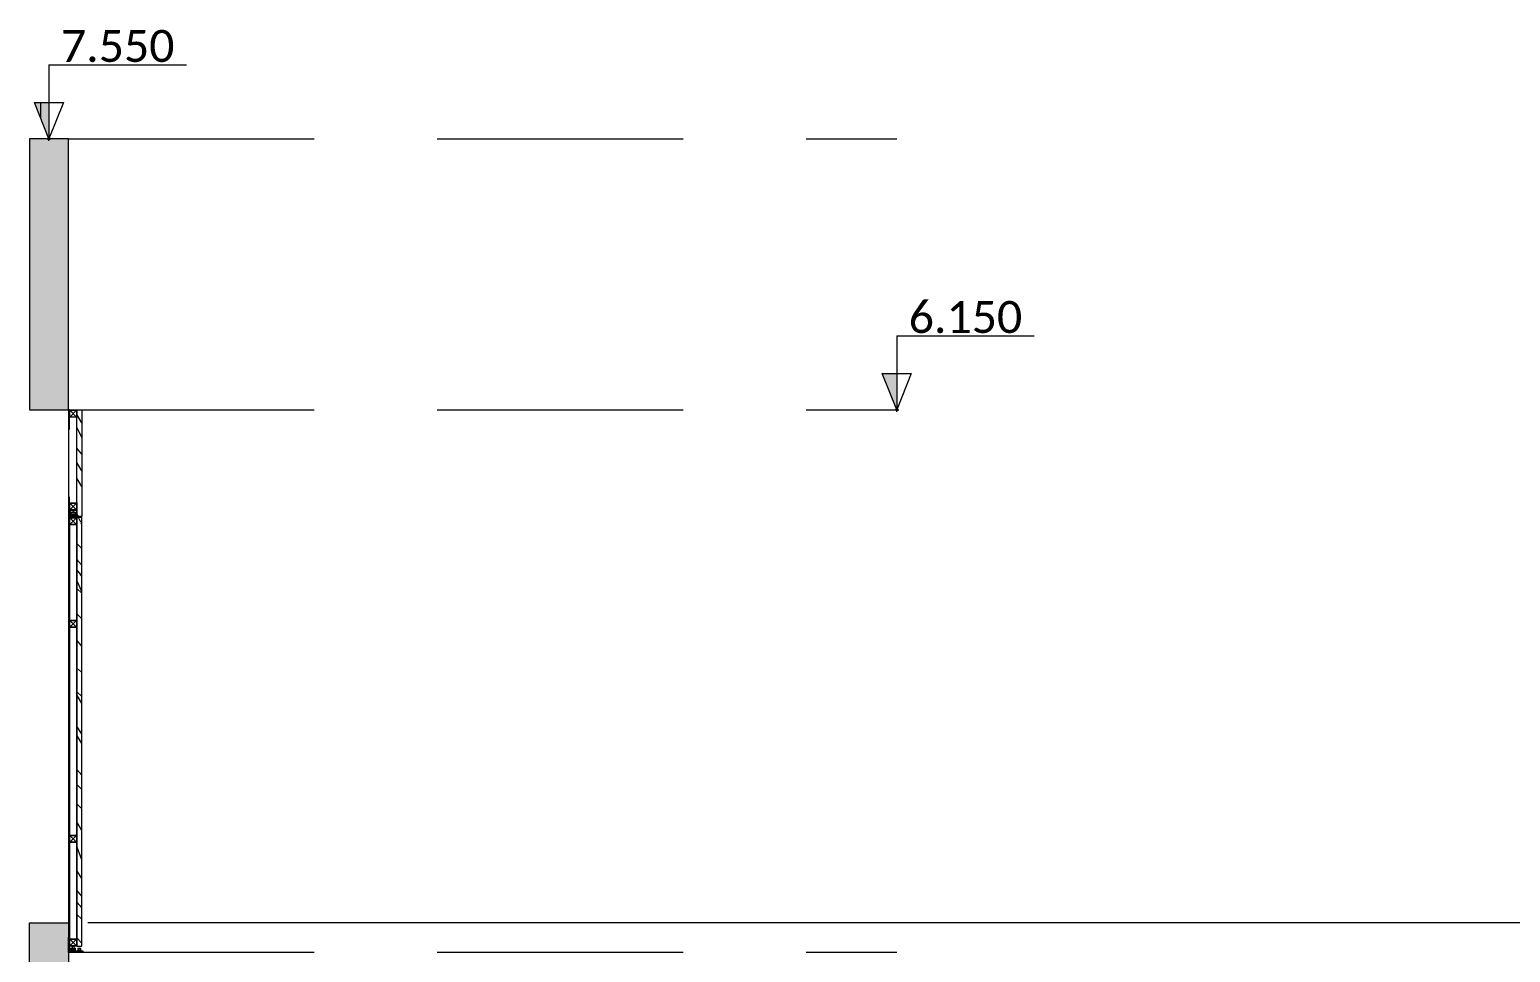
# Model space of a CAD drawing. Header units: metres. Extents: x -197 to 1099, y -24 to 14.
# Drawn here: x -163.12 to -155.47, y 3.35 to 8.11 of the extents above; entities that cross this region are included whole.
import ezdxf
from ezdxf.enums import TextEntityAlignment as Align

# ---------------------------------------------------------------- set-up
doc = ezdxf.new("R2010")
doc.units = ezdxf.units.M
doc.header["$LTSCALE"] = 0.001
doc.header["$PDMODE"] = 34
doc.header["$PDSIZE"] = 0.01
doc.linetypes.add('HIDDENX2', pattern=[19.05, 12.7, -6.35])
doc.layers.get('0').update_dxf_attribs({"lineweight": 13, "true_color": 0x000000})
for name, color, linetype, lineweight, true_color in [('Jach-Anotaciones-CalidaddeLínea  0.13', 7, 'Continuous', 13, 0x000000), ('Jach-Anotaciones-CalidaddeLínea 0.05', 7, 'Continuous', 5, 0x000000), ('Jach-Anotaciones-CalidaddeLínea 0.09', 7, 'Continuous', 9, 0x000000), ('Jach-Anotaciones-Hatch-Lum100%', 7, 'Continuous', 13, 0x000000), ('Jach-Anotaciones-Hatch-Lum30%', 7, 'Continuous', 13, 0xb3b3b3), ('Jach-Anotaciones-Hatch-Lum50%', 9, 'Continuous', 13, 0x808080), ('Jach-Anotaciones-LineasDetalle0.09mm', 7, 'Continuous', 15, 0x000000), ('JACH-Anotaciones-Textos-Lum75% @ 0.075', 7, 'Continuous', 13, 0x404040), ('JACH-Arq-Lineas-Proyeccion Niveles cortes', 9, 'HIDDENX2', 13, 0x808080)]:
    doc.layers.add(name, color=color, linetype=linetype, lineweight=lineweight, true_color=true_color)
doc.styles.add('02a-Calibri-JACH(1.8mm)', font='calibri.ttf', dxfattribs={"height": 2.2})
pattern_1 = [(0, (169.421, 45.032), (0, 6.985), [5.08, -1.905]), (90, (169.421, 45.032), (-6.985, 4e-16), [5.08, -1.905])]
pattern_2 = [(0, (-117.5066, -3.5), (0, 6.985), [5.08, -1.905]), (90, (-117.5066, -3.5), (-6.985, 4e-16), [5.08, -1.905])]

# ---------------------------------------------------------------- blocks, each defined once
blk = doc.blocks.new('*U585')
at = {"lineweight": 0, "ltscale": 100}
h = blk.add_hatch(dxfattribs=at)
h.set_pattern_fill('ANGLE', color=256)
h.set_pattern_definition(pattern_1)
h.paths.add_polyline_path([(0, 2.5), (0, 0), (1, 2.5)])
h = blk.add_hatch(color=256, dxfattribs=at)
h.dxf.hatch_style = 1
h.paths.add_polyline_path([(0, 2.5), (0, 0), (1, 2.5)])
for points in [[(0, 5.1), (-9.47, 5.1)], [(0, 5.1), (0, 1.25)]]:
    blk.add_lwpolyline(points, dxfattribs=at)
for points in [[(0, 0), (1, 2.5), (-1, 2.5)], [(0, 2.5), (0, 0), (1, 2.5)]]:
    blk.add_lwpolyline(points, close=True, dxfattribs=at)
blk.add_point((0, 0), dxfattribs=at)
at = {"lineweight": 0, "ltscale": 100, "style": '02a-Calibri-JACH(1.8mm)'}
blk.add_attdef('ALT', text='', height=2.2, dxfattribs=at).set_placement((-4.73, 6.4), align=Align.MIDDLE_CENTER)
blk = doc.blocks.new('*U586')
at = {"lineweight": 0, "ltscale": 100}
h = blk.add_hatch(dxfattribs=at)
h.set_pattern_fill('ANGLE', color=256)
h.set_pattern_definition(pattern_1)
h.paths.add_polyline_path([(0, 2.5), (0, 0), (1, 2.5)])
h = blk.add_hatch(color=256, dxfattribs=at)
h.dxf.hatch_style = 1
h.paths.add_polyline_path([(0, 2.5), (0, 0), (1, 2.5)])
for points in [[(0, 5.1), (-9.47, 5.1)], [(0, 5.1), (0, 1.25)]]:
    blk.add_lwpolyline(points, dxfattribs=at)
for points in [[(0, 0), (1, 2.5), (-1, 2.5)], [(0, 2.5), (0, 0), (1, 2.5)]]:
    blk.add_lwpolyline(points, close=True, dxfattribs=at)
blk.add_point((0, 0), dxfattribs=at)
at = {"lineweight": 0, "ltscale": 100, "style": '02a-Calibri-JACH(1.8mm)'}
blk.add_attdef('ALT', text='', height=2.2, dxfattribs=at).set_placement((-4.73, 6.4), align=Align.MIDDLE_CENTER)
blk = doc.blocks.new('A$C18821975')
at = {"layer": 'Jach-Anotaciones-Hatch-Lum30%', "ltscale": 100}
h = blk.add_hatch(dxfattribs=at)
h.set_pattern_fill('ANGLE', color=256)
h.set_pattern_definition(pattern_2)
h.paths.add_polyline_path([(-0.2425, 2.6135), (-0.2075, 2.6135), (-0.2075, 2.6485), (-0.2425, 2.6485)], flags=16)
h.paths.add_polyline_path([(-0.244, 2.612), (-0.206, 2.612), (-0.206, 2.65), (-0.244, 2.65)])
h = blk.add_hatch(color=256, dxfattribs=at)
h.dxf.hatch_style = 1
h.paths.add_polyline_path([(-0.244, 2.612), (-0.206, 2.612), (-0.206, 2.65), (-0.244, 2.65)])
h.paths.add_polyline_path([(-0.2425, 2.6135), (-0.2075, 2.6135), (-0.2075, 2.6485), (-0.2425, 2.6485)], flags=16)
h = blk.add_hatch(dxfattribs=at)
h.set_pattern_fill('ANGLE', color=256)
h.set_pattern_definition(pattern_2)
h.paths.add_polyline_path([(-0.2425, 2.1335), (-0.2075, 2.1335), (-0.2075, 2.1685), (-0.2425, 2.1685)], flags=16)
h.paths.add_polyline_path([(-0.244, 2.132), (-0.206, 2.132), (-0.206, 2.17), (-0.244, 2.17)])
h = blk.add_hatch(color=256, dxfattribs=at)
h.dxf.hatch_style = 1
h.paths.add_polyline_path([(-0.2425, 2.1335), (-0.2075, 2.1335), (-0.2075, 2.1685), (-0.2425, 2.1685)], flags=16)
h.paths.add_polyline_path([(-0.244, 2.132), (-0.206, 2.132), (-0.206, 2.17), (-0.244, 2.17)])
h = blk.add_hatch(dxfattribs=at)
h.set_pattern_fill('ANGLE', color=256)
h.set_pattern_definition(pattern_2)
h.paths.add_polyline_path([(-0.235, 2.1009), (-0.2431, 2.1009), (-0.2431, 2.1311), (-0.2069, 2.1311), (-0.2069, 2.1009), (-0.215, 2.1009), (-0.215, 2.1068), (-0.216, 2.1068), (-0.216, 2.1), (-0.206, 2.1), (-0.206, 2.132), (-0.244, 2.132), (-0.244, 2.1), (-0.234, 2.1), (-0.234, 2.1068), (-0.235, 2.1068)])
h = blk.add_hatch(color=256, dxfattribs=at)
h.dxf.hatch_style = 1
h.paths.add_polyline_path([(-0.235, 2.1009), (-0.2431, 2.1009), (-0.2431, 2.1311), (-0.2069, 2.1311), (-0.2069, 2.1009), (-0.215, 2.1009), (-0.215, 2.1068), (-0.216, 2.1068), (-0.216, 2.1), (-0.206, 2.1), (-0.206, 2.132), (-0.244, 2.132), (-0.244, 2.1), (-0.234, 2.1), (-0.234, 2.1068), (-0.235, 2.1068)])
h = blk.add_hatch(dxfattribs=at)
h.set_pattern_fill('ANGLE', color=256)
h.set_pattern_definition(pattern_2)
h.paths.add_polyline_path([(-0.2425, 2.0585), (-0.2075, 2.0585), (-0.2075, 2.0935), (-0.2425, 2.0935)], flags=16)
h.paths.add_polyline_path([(-0.244, 2.057), (-0.206, 2.057), (-0.206, 2.095), (-0.244, 2.095)])
h = blk.add_hatch(color=256, dxfattribs=at)
h.dxf.hatch_style = 1
h.paths.add_polyline_path([(-0.2425, 2.0585), (-0.2075, 2.0585), (-0.2075, 2.0935), (-0.2425, 2.0935)], flags=16)
h.paths.add_polyline_path([(-0.244, 2.057), (-0.206, 2.057), (-0.206, 2.095), (-0.244, 2.095)], flags=17)
h = blk.add_hatch(dxfattribs=at)
h.set_pattern_fill('ANGLE', color=256)
h.set_pattern_definition(pattern_2)
h.paths.add_polyline_path([(-0.2425, 1.5275), (-0.2075, 1.5275), (-0.2075, 1.5625), (-0.2425, 1.5625)], flags=16)
h.paths.add_polyline_path([(-0.244, 1.526), (-0.206, 1.526), (-0.206, 1.564), (-0.244, 1.564)])
h = blk.add_hatch(color=256, dxfattribs=at)
h.dxf.hatch_style = 1
h.paths.add_polyline_path([(-0.2425, 1.5275), (-0.2075, 1.5275), (-0.2075, 1.5625), (-0.2425, 1.5625)], flags=16)
h.paths.add_polyline_path([(-0.244, 1.526), (-0.206, 1.526), (-0.206, 1.564), (-0.244, 1.564)])
h = blk.add_hatch(dxfattribs=at)
h.set_pattern_fill('ANGLE', color=256)
h.set_pattern_definition(pattern_2)
h.paths.add_polyline_path([(-0.2425, 0.4175), (-0.2075, 0.4175), (-0.2075, 0.4525), (-0.2425, 0.4525)], flags=16)
h.paths.add_polyline_path([(-0.244, 0.416), (-0.206, 0.416), (-0.206, 0.454), (-0.244, 0.454)])
h = blk.add_hatch(color=256, dxfattribs=at)
h.dxf.hatch_style = 1
h.paths.add_polyline_path([(-0.2425, 0.4175), (-0.2075, 0.4175), (-0.2075, 0.4525), (-0.2425, 0.4525)], flags=16)
h.paths.add_polyline_path([(-0.244, 0.416), (-0.206, 0.416), (-0.206, 0.454), (-0.244, 0.454)])
h = blk.add_hatch(dxfattribs=at)
h.set_pattern_fill('ANGLE', color=256)
h.set_pattern_definition([(0, (-117.511, -3.5), (0, 6.985), [5.08, -1.905]), (90, (-117.511, -3.5), (-6.985, 4e-16), [5.08, -1.905])])
h.paths.add_polyline_path([(-0.2565, -0.144), (-0.2645, -0.144), (-0.2645, -0.131), (-0.2636, -0.131), (-0.2636, -0.1316), (-0.263, -0.1316), (-0.263, -0.1425), (-0.2565, -0.1425), (-0.25, -0.1425), (-0.25, -0.1316), (-0.2494, -0.1316), (-0.2494, -0.131), (-0.2485, -0.131), (-0.2485, -0.144)])
h = blk.add_hatch(color=256, dxfattribs=at)
h.dxf.hatch_style = 1
h.paths.add_polyline_path([(-0.2565, -0.144), (-0.2645, -0.144), (-0.2645, -0.131), (-0.2636, -0.131), (-0.2636, -0.1316), (-0.263, -0.1316), (-0.263, -0.1425), (-0.2565, -0.1425), (-0.25, -0.1425), (-0.25, -0.1316), (-0.2494, -0.1316), (-0.2494, -0.131), (-0.2485, -0.131), (-0.2485, -0.144)])
h = blk.add_hatch(dxfattribs=at)
h.set_pattern_fill('ANGLE', color=256)
h.set_pattern_definition(pattern_2)
h.paths.add_polyline_path([(-0.244, -0.12), (-0.206, -0.12), (-0.206, -0.082), (-0.244, -0.082)])
h.paths.add_polyline_path([(-0.2425, -0.1185), (-0.2075, -0.1185), (-0.2075, -0.0835), (-0.2425, -0.0835)], flags=16)
h = blk.add_hatch(color=256, dxfattribs=at)
h.dxf.hatch_style = 1
h.paths.add_polyline_path([(-0.2425, -0.1185), (-0.2075, -0.1185), (-0.2075, -0.0835), (-0.2425, -0.0835)], flags=16)
h.paths.add_polyline_path([(-0.244, -0.12), (-0.206, -0.12), (-0.206, -0.082), (-0.244, -0.082)])
h = blk.add_hatch(dxfattribs=at)
h.set_pattern_fill('ANGLE', color=256)
h.set_pattern_definition(pattern_2)
h.paths.add_polyline_path([(-0.2335, -0.13), (-0.2335, -0.1425), (-0.2155, -0.1425), (-0.2155, -0.13), (-0.214, -0.13), (-0.214, -0.144), (-0.235, -0.144), (-0.235, -0.13)])
h = blk.add_hatch(color=256, dxfattribs=at)
h.dxf.hatch_style = 1
h.paths.add_polyline_path([(-0.2335, -0.13), (-0.2335, -0.1425), (-0.2155, -0.1425), (-0.2155, -0.13), (-0.214, -0.13), (-0.214, -0.144), (-0.235, -0.144), (-0.235, -0.13)])
at = {"layer": 'Jach-Anotaciones-Hatch-Lum50%', "ltscale": 100}
h = blk.add_hatch(dxfattribs=at)
h.set_pattern_fill('WOOD_01', color=256, scale=0.8, angle=60, pattern_type=2)
h.set_pattern_definition([(60, (-66.0531, -2.6961), (-0.69282, 0.4), [0.16, -0.64]), (68.9726, (-65.674952, -2.90517), (1.707181334, 4.55692101), [0.153883, -15.234423]), (65.7105, (-65.72052, -2.8881), (2.90718979, 6.63537723), [0.160798, -7.879101]), (44.5779, (-65.928367, -2.768098), (6.478452005, 6.421028285), [0.2406656, -23.8259016]), (53.6599, (-66.149, -2.62224), (0.39999871, 0.69282136), [0.144886, -7.099421]), (45.0686, (-65.74209, -2.829457), (2.29281919, 2.37128194), [0.124194, -12.295146]), (48.6901, (-66.28393, -2.83994), (0.39999986, 0.69282067), [0.326338, -3.752878]), (65.7105, (-65.6126, -2.94117), (2.90718979, 6.63537723), [0.080399, -7.9595]), (60, (-65.9076, -2.7801), (-0.69282, 0.4), [0.08, -0.72]), (60, (-66.0707, -2.8707), (-0.69282, 0.4), [0.24, -0.56]), (71.3099, (-66.09464, -2.6721), (0.90718136, 3.1712801), [0.081584, -3.997631]), (62.7263, (-65.8783, -2.88938), (7.307182554, 14.256405072), [0.1681904, -16.6508464]), (52.4054, (-65.837516, -2.86674), (3.89281589, 5.142565012), [0.121062, -11.985134]), (60, (-65.59424, -3.0534), (-0.69282, 0.4), [0.16, -0.64]), (58.8309, (-65.599603, -3.142662), (0.399999541, 0.692820757), [0.3920816, -38.81608]), (60, (-66.1192, -2.8427), (-0.69282, 0.4), [0.08, -0.72]), (60, (-66.13464, -2.7414), (-0.69282, 0.4), [0.08, -0.72]), (60, (-66.377, -3.01715), (-0.69282, 0.4), [0.12, -0.68]), (50.5377, (-66.30364, -2.81009), (0.39999976, 0.69282053), [0.24331, -4.622899]), (60, (-66.4316, -3.0318), (-0.69282, 0.4), [0.16, -0.64]), (60, (-65.8521, -3.468), (-0.69282, 0.4), [0.088, -0.712]), (60, (-65.68274, -3.0947), (-0.69282, 0.4), [0.08, -0.72]), (60, (-65.9075, -3.436), (-0.69282, 0.4), [0.168, -0.632]), (65.4403, (-65.745096, -3.05866), (3.307183171, 7.328200937), [0.16876, -16.7072576]), (60, (-65.7965, -3.0197), (-0.69282, 0.4), [0.152, -0.648]), (60, (-66.0184, -3.372), (-0.69282, 0.4), [0.088, -0.712]), (58.8309, (-66.081229, -3.224862), (0.399999541, 0.692820757), [0.3920816, -38.81608]), (60, (-66.1076, -3.1265), (-0.69282, 0.4), [0.08, -0.72]), (60, (-66.1684, -3.1838), (-0.69282, 0.4), [0.08, -0.72]), (60, (-66.0084, -2.9067), (-0.69282, 0.4), [0.16, -0.64]), (60, (-66.1022, -3.0372), (-0.69282, 0.4), [0.08, -0.72]), (60, (-66.2654, -3.1278), (-0.69282, 0.4), [0.16, -0.64]), (79.6538, (-65.86638, -3.10873), (1.628722567, 9.22102156), [0.118929, -11.773925]), (71.3099, (-66.12837, -3.1145), (0.90718136, 3.1712801), [0.081584, -3.997631]), (71.3099, (-65.93373, -2.85738), (0.90718136, 3.1712801), [0.081584, -3.997631]), (65.7105, (-66.317, -2.913226), (2.90718979, 6.63537723), [0.080399, -7.9595]), (49.6952, (-66.489496, -3.1), (3.09281664, 3.75692404), [0.089442, -8.854828]), (48.6901, (-65.8081, -3.39179), (0.39999986, 0.69282067), [0.081584, -3.997631]), (150, (-65.75424, -3.3305), (-0.4, -0.69282), [0, -0.8]), (46.6076, (-66.226224, -3.252), (9.571260274, 10.177957834), [0.172696, -17.096923]), (71.3099, (-66.07922, -2.77338), (0.90718136, 3.1712801), [0.081584, -3.997631]), (70.3048, (-65.64274, -3.02538), (1.30718233, 3.864099886), [0.089442, -8.854828]), (48.6901, (-66.06758, -3.05723), (0.39999986, 0.69282067), [0.081584, -3.997631]), (48.6901, (-66.06222, -2.96794), (0.39999986, 0.69282067), [0.081584, -3.997631]), (41.5651, (-66.15694, -3.292), (0.3999991, 0.6928206), [0.101193, -2.428629]), (45.9638, (-66.3485, -3.07979), (0.399999, 0.69282055), [0.329849, -2.968635]), (43.3008, (-66.317, -2.913226), (4.18563629, 4.04974474), [0.250567, -8.101676]), (60, (-66.3516, -2.8932), (-0.69282, 0.4), [0.096, -0.704]), (45.9638, (-65.82353, -3.2905), (0.399999, 0.69282055), [0.329849, -2.968635]), (45.9638, (-65.91202, -3.33179), (0.399999, 0.69282055), [0.329849, -2.968635]), (45.9638, (-65.97438, -3.29579), (0.399999, 0.69282055), [0.329849, -2.968635]), (49.6952, (-66.32322, -3.196), (3.09281664, 3.75692404), [0.089442, -8.854828]), (45.9638, (-66.18536, -2.98923), (0.399999, 0.69282055), [0.164924, -3.13356]), (49.6952, (-66.101516, -3.324), (3.09281664, 3.75692404), [0.089442, -8.854828]), (57.6141, (-65.84502, -2.991733), (0.399999129, 0.692820776), [0.1921664, -19.024492]), (49.6952, (-66.01373, -2.995944), (3.09281664, 3.75692404), [0.089442, -8.854828]), (72.5288, (-65.95587, -2.92773), (0.90718035, 3.17128135), [0.073756, -7.301879]), (49.5626, (-66.066875, -3.344), (5.785630365, 6.821029196), [0.309115, -30.602364]), (51.8699, (-65.86638, -3.10873), (0.39999995, 0.69281985), [0.113137, -5.543717]), (64.7636, (-66.04366, -3.25579), (3.70718558, 8.0210201), [0.192666, -9.44061]), (60, (-65.9615, -3.0815), (-0.69282, 0.4), [0.248, -0.552]), (44.7449, (-66.413285, -3.144), (2.292819045, 2.371281764), [0.091214, -9.030189]), (50.5377, (-65.75424, -3.33051), (0.39999976, 0.69282053), [0.24331, -4.622899]), (40.0169, (-65.98374, -3.392), (1.89281981, 1.67846116), [0.093638, -9.270122]), (60, (-66.0685, -2.5948), (-0.69282, 0.4), [0.04, -0.76]), (60, (-65.76366, -2.7708), (-0.69282, 0.4), [0.08, -0.72]), (71.3099, (-65.51424, -2.91482), (0.90718136, 3.1712801), [0.081584, -3.997631]), (60, (-65.5795, -2.8679), (-0.69282, 0.4), [0.144, -0.656]), (43.3008, (-65.95072, -2.662816), (4.18563629, 4.04974474), [0.083522, -8.268721]), (48.0207, (-65.80123, -2.739887), (10.372041651, 11.563146785), [0.1472056, -26.840515]), (150, (-65.51424, -2.9148), (-0.4, -0.69282), [0, -0.8]), (60, (-65.4881, -2.8375), (-0.69282, 0.4), [0.072, -0.728]), (60, (-65.6197, -2.7615), (-0.69282, 0.4), [0.072, -0.728]), (60, (-65.6544, -2.7415), (-0.69282, 0.4), [0.072, -0.728]), (36.0376, (-65.88994, -2.60553), (4.87845173, 3.64974762), [0.078791, -7.80029]), (48.5163, (-65.973075, -2.557534), (2.6929280298, 3.0640394157), [0.0734704, -52.17242]), (41.5651, (-65.72366, -2.70153), (0.3999991, 0.6928206), [0.075894, -2.453926]), (47.4712, (-66.06314, -2.50553), (2.69282018, 3.064102), [0.073756, -7.301879])])
h.paths.add_polyline_path([(-0.244, 2.1), (-0.2692, 2.1), (-0.2692, 2.65), (-0.244, 2.65)])
h = blk.add_hatch(dxfattribs=at)
h.set_pattern_fill('ANGLE', color=256)
h.set_pattern_definition(pattern_2)
h.paths.add_polyline_path([(-0.206, 2.65), (-0.2, 2.65), (-0.2, 2.55), (-0.206, 2.55)])
h = blk.add_hatch(color=256, dxfattribs=at)
h.dxf.hatch_style = 1
h.paths.add_polyline_path([(-0.206, 2.65), (-0.2, 2.65), (-0.2, 2.55), (-0.206, 2.55)])
h = blk.add_hatch(dxfattribs=at)
h.set_pattern_fill('ANGLE', color=256)
h.set_pattern_definition(pattern_2)
h.paths.add_polyline_path([(-0.206, 2.2), (-0.2, 2.2), (-0.2, 2.1), (-0.206, 2.1)])
h = blk.add_hatch(color=256, dxfattribs=at)
h.dxf.hatch_style = 1
h.paths.add_polyline_path([(-0.206, 2.2), (-0.2, 2.2), (-0.2, 2.1), (-0.206, 2.1)])
h = blk.add_hatch(dxfattribs=at)
h.set_pattern_fill('WOOD_01', color=256, scale=0.8, angle=60, pattern_type=2)
h.set_pattern_definition([(60, (-66.0531, -2.6961), (-0.69282, 0.4), [0.16, -0.64]), (68.9726, (-65.674952, -2.90517), (1.707181334, 4.55692101), [0.153883, -15.234423]), (65.7105, (-65.72052, -2.8881), (2.90718979, 6.63537723), [0.160798, -7.879101]), (44.5779, (-65.928367, -2.768098), (6.478452005, 6.421028285), [0.2406656, -23.8259016]), (53.6599, (-66.149, -2.62224), (0.39999871, 0.69282136), [0.144886, -7.099421]), (45.0686, (-65.74209, -2.829457), (2.29281919, 2.37128194), [0.124194, -12.295146]), (48.6901, (-66.28393, -2.83994), (0.39999986, 0.69282067), [0.326338, -3.752878]), (65.7105, (-65.6126, -2.94117), (2.90718979, 6.63537723), [0.080399, -7.9595]), (60, (-65.9076, -2.7801), (-0.69282, 0.4), [0.08, -0.72]), (60, (-66.0707, -2.8707), (-0.69282, 0.4), [0.24, -0.56]), (71.3099, (-66.09464, -2.6721), (0.90718136, 3.1712801), [0.081584, -3.997631]), (62.7263, (-65.8783, -2.88938), (7.307182554, 14.256405072), [0.1681904, -16.6508464]), (52.4054, (-65.837516, -2.86674), (3.89281589, 5.142565012), [0.121062, -11.985134]), (60, (-65.59424, -3.0534), (-0.69282, 0.4), [0.16, -0.64]), (58.8309, (-65.599603, -3.142662), (0.399999541, 0.692820757), [0.3920816, -38.81608]), (60, (-66.1192, -2.8427), (-0.69282, 0.4), [0.08, -0.72]), (60, (-66.13464, -2.7414), (-0.69282, 0.4), [0.08, -0.72]), (60, (-66.377, -3.01715), (-0.69282, 0.4), [0.12, -0.68]), (50.5377, (-66.30364, -2.81009), (0.39999976, 0.69282053), [0.24331, -4.622899]), (60, (-66.4316, -3.0318), (-0.69282, 0.4), [0.16, -0.64]), (60, (-65.8521, -3.468), (-0.69282, 0.4), [0.088, -0.712]), (60, (-65.68274, -3.0947), (-0.69282, 0.4), [0.08, -0.72]), (60, (-65.9075, -3.436), (-0.69282, 0.4), [0.168, -0.632]), (65.4403, (-65.745096, -3.05866), (3.307183171, 7.328200937), [0.16876, -16.7072576]), (60, (-65.7965, -3.0197), (-0.69282, 0.4), [0.152, -0.648]), (60, (-66.0184, -3.372), (-0.69282, 0.4), [0.088, -0.712]), (58.8309, (-66.081229, -3.224862), (0.399999541, 0.692820757), [0.3920816, -38.81608]), (60, (-66.1076, -3.1265), (-0.69282, 0.4), [0.08, -0.72]), (60, (-66.1684, -3.1838), (-0.69282, 0.4), [0.08, -0.72]), (60, (-66.0084, -2.9067), (-0.69282, 0.4), [0.16, -0.64]), (60, (-66.1022, -3.0372), (-0.69282, 0.4), [0.08, -0.72]), (60, (-66.2654, -3.1278), (-0.69282, 0.4), [0.16, -0.64]), (79.6538, (-65.86638, -3.10873), (1.628722567, 9.22102156), [0.118929, -11.773925]), (71.3099, (-66.12837, -3.1145), (0.90718136, 3.1712801), [0.081584, -3.997631]), (71.3099, (-65.93373, -2.85738), (0.90718136, 3.1712801), [0.081584, -3.997631]), (65.7105, (-66.317, -2.913226), (2.90718979, 6.63537723), [0.080399, -7.9595]), (49.6952, (-66.489496, -3.1), (3.09281664, 3.75692404), [0.089442, -8.854828]), (48.6901, (-65.8081, -3.39179), (0.39999986, 0.69282067), [0.081584, -3.997631]), (150, (-65.75424, -3.3305), (-0.4, -0.69282), [0, -0.8]), (46.6076, (-66.226224, -3.252), (9.571260274, 10.177957834), [0.172696, -17.096923]), (71.3099, (-66.07922, -2.77338), (0.90718136, 3.1712801), [0.081584, -3.997631]), (70.3048, (-65.64274, -3.02538), (1.30718233, 3.864099886), [0.089442, -8.854828]), (48.6901, (-66.06758, -3.05723), (0.39999986, 0.69282067), [0.081584, -3.997631]), (48.6901, (-66.06222, -2.96794), (0.39999986, 0.69282067), [0.081584, -3.997631]), (41.5651, (-66.15694, -3.292), (0.3999991, 0.6928206), [0.101193, -2.428629]), (45.9638, (-66.3485, -3.07979), (0.399999, 0.69282055), [0.329849, -2.968635]), (43.3008, (-66.317, -2.913226), (4.18563629, 4.04974474), [0.250567, -8.101676]), (60, (-66.3516, -2.8932), (-0.69282, 0.4), [0.096, -0.704]), (45.9638, (-65.82353, -3.2905), (0.399999, 0.69282055), [0.329849, -2.968635]), (45.9638, (-65.91202, -3.33179), (0.399999, 0.69282055), [0.329849, -2.968635]), (45.9638, (-65.97438, -3.29579), (0.399999, 0.69282055), [0.329849, -2.968635]), (49.6952, (-66.32322, -3.196), (3.09281664, 3.75692404), [0.089442, -8.854828]), (45.9638, (-66.18536, -2.98923), (0.399999, 0.69282055), [0.164924, -3.13356]), (49.6952, (-66.101516, -3.324), (3.09281664, 3.75692404), [0.089442, -8.854828]), (57.6141, (-65.84502, -2.991733), (0.399999129, 0.692820776), [0.1921664, -19.024492]), (49.6952, (-66.01373, -2.995944), (3.09281664, 3.75692404), [0.089442, -8.854828]), (72.5288, (-65.95587, -2.92773), (0.90718035, 3.17128135), [0.073756, -7.301879]), (49.5626, (-66.066875, -3.344), (5.785630365, 6.821029196), [0.309115, -30.602364]), (51.8699, (-65.86638, -3.10873), (0.39999995, 0.69281985), [0.113137, -5.543717]), (64.7636, (-66.04366, -3.25579), (3.70718558, 8.0210201), [0.192666, -9.44061]), (60, (-65.9615, -3.0815), (-0.69282, 0.4), [0.248, -0.552]), (44.7449, (-66.413285, -3.144), (2.292819045, 2.371281764), [0.091214, -9.030189]), (50.5377, (-65.75424, -3.33051), (0.39999976, 0.69282053), [0.24331, -4.622899]), (40.0169, (-65.98374, -3.392), (1.89281981, 1.67846116), [0.093638, -9.270122]), (60, (-66.0685, -2.5948), (-0.69282, 0.4), [0.04, -0.76]), (60, (-65.76366, -2.7708), (-0.69282, 0.4), [0.08, -0.72]), (71.3099, (-65.51424, -2.91482), (0.90718136, 3.1712801), [0.081584, -3.997631]), (60, (-65.5795, -2.8679), (-0.69282, 0.4), [0.144, -0.656]), (43.3008, (-65.95072, -2.662816), (4.18563629, 4.04974474), [0.083522, -8.268721]), (48.0207, (-65.80123, -2.739887), (10.372041651, 11.563146785), [0.1472056, -26.840515]), (150, (-65.51424, -2.9148), (-0.4, -0.69282), [0, -0.8]), (60, (-65.4881, -2.8375), (-0.69282, 0.4), [0.072, -0.728]), (60, (-65.6197, -2.7615), (-0.69282, 0.4), [0.072, -0.728]), (60, (-65.6544, -2.7415), (-0.69282, 0.4), [0.072, -0.728]), (36.0376, (-65.88994, -2.60553), (4.87845173, 3.64974762), [0.078791, -7.80029]), (48.5163, (-65.973075, -2.557534), (2.6929280298, 3.0640394157), [0.0734704, -52.17242]), (41.5651, (-65.72366, -2.70153), (0.3999991, 0.6928206), [0.075894, -2.453926]), (47.4712, (-66.06314, -2.50553), (2.69282018, 3.064102), [0.073756, -7.301879])])
h.paths.add_polyline_path([(-0.269, -0.1), (-0.2439, -0.1), (-0.244, 2.095), (-0.269, 2.095)])
h = blk.add_hatch(dxfattribs=at)
h.set_pattern_fill('ANGLE', color=256)
h.set_pattern_definition(pattern_2)
h.paths.add_polyline_path([(-0.275, -0.15), (-0.2, -0.15), (-0.2, -0.075), (-0.206, -0.075), (-0.206, -0.144), (-0.275, -0.144)])
h = blk.add_hatch(color=256, dxfattribs=at)
h.dxf.hatch_style = 1
h.paths.add_polyline_path([(-0.275, -0.15), (-0.2, -0.15), (-0.2, -0.075), (-0.206, -0.075), (-0.206, -0.144), (-0.275, -0.144)])
at = {"layer": 'Jach-Anotaciones-CalidaddeLínea  0.13', "ltscale": 100}
for points in [[(-0.269, 2.1), (-0.244, 2.1), (-0.244, 2.65), (-0.269, 2.65)], [(-0.244, -0.12), (-0.269, -0.12), (-0.269, 2.095), (-0.244, 2.095)], [(-0.235, 2.1009), (-0.2431, 2.1009), (-0.2431, 2.1311), (-0.2069, 2.1311), (-0.2069, 2.1009), (-0.215, 2.1009), (-0.215, 2.1068), (-0.216, 2.1068), (-0.216, 2.1), (-0.206, 2.1), (-0.206, 2.132), (-0.244, 2.132), (-0.244, 2.1), (-0.234, 2.1), (-0.234, 2.1068), (-0.235, 2.1068)], [(-0.244, 2.095), (-0.206, 2.095), (-0.206, -0.082), (-0.244, -0.082)], [(-0.2138, 2.1166), (-0.2138, 2.1196), (-0.2362, 2.1196), (-0.2362, 2.1096), (-0.2138, 2.1096)], [(-0.2295, 2.1196), (-0.2205, 2.1196), (-0.2205, 2.1241), (-0.2295, 2.1241)], [(-0.2295, 2.1241), (-0.227, 2.1241), (-0.227, 2.1196), (-0.2295, 2.1196)], [(-0.2205, 2.1241), (-0.223, 2.1241), (-0.223, 2.1196), (-0.2205, 2.1196)], [(-0.275, -0.15), (-0.2, -0.15), (-0.2, -0.075), (-0.206, -0.075), (-0.206, -0.144), (-0.275, -0.144)], [(-0.2325, -0.1407), (-0.2175, -0.1407), (-0.2175, -0.1347), (-0.2325, -0.1347)]]:
    blk.add_lwpolyline(points, close=True, dxfattribs=at)
for points in [[(-0.2388, 2.1009), (-0.2379, 2.1009, 0.414214), (-0.2362, 2.1026), (-0.2362, 2.1196, 0.414214), (-0.2379, 2.1214), (-0.2388, 2.1214, 0.414214), (-0.2406, 2.1196), (-0.2406, 2.1026, 0.414214)], [(-0.2112, 2.1009), (-0.2121, 2.1009, -0.414214), (-0.2138, 2.1026), (-0.2138, 2.1196, -0.414214), (-0.2121, 2.1214), (-0.2112, 2.1214, -0.414214), (-0.2094, 2.1196), (-0.2094, 2.1026, -0.414214)]]:
    blk.add_lwpolyline(points, format="xyb", close=True, dxfattribs=at)
for points in [[(-0.2277, 2.095), (-0.2277, 2.1096), (-0.2223, 2.1096), (-0.2223, 2.095)], [(-0.2335, -0.13), (-0.235, -0.13), (-0.235, -0.144), (-0.214, -0.144), (-0.214, -0.13), (-0.2155, -0.13)], [(-0.2335, -0.13), (-0.2335, -0.1425), (-0.2155, -0.1425), (-0.2155, -0.13)], [(-0.2277, -0.12), (-0.2277, -0.1347), (-0.2223, -0.1347), (-0.2223, -0.12)]]:
    blk.add_lwpolyline(points, dxfattribs=at)
at = {"layer": 'Jach-Anotaciones-CalidaddeLínea 0.05', "ltscale": 100}
for points in [[(-0.2565, -0.144), (-0.2645, -0.144), (-0.2645, -0.131), (-0.2636, -0.131), (-0.2636, -0.1316), (-0.263, -0.1316), (-0.263, -0.1425), (-0.2565, -0.1425), (-0.25, -0.1425), (-0.25, -0.1316), (-0.2494, -0.1316), (-0.2494, -0.131), (-0.2485, -0.131), (-0.2485, -0.144)], [(-0.2628, -0.1315), (-0.2628, -0.1345), (-0.2618, -0.1345), (-0.2618, -0.1315), (-0.2512, -0.1315), (-0.2512, -0.1345), (-0.2502, -0.1345), (-0.2502, -0.1315), (-0.2495, -0.1315), (-0.2495, -0.131), (-0.2635, -0.131), (-0.2635, -0.1315)], [(-0.2605, -0.1425), (-0.2525, -0.1425), (-0.2525, -0.1423), (-0.2605, -0.1423)], [(-0.2585, -0.1423), (-0.2545, -0.1423), (-0.2545, -0.1413), (-0.2585, -0.1413)]]:
    blk.add_lwpolyline(points, close=True, dxfattribs=at)
at = {"layer": 'Jach-Anotaciones-CalidaddeLínea 0.09', "ltscale": 100}
for points in [[(-0.206, 2.65), (-0.2, 2.65), (-0.2, 2.55), (-0.206, 2.55)], [(-0.206, 2.2), (-0.2, 2.2), (-0.2, 2.1), (-0.206, 2.1)]]:
    blk.add_lwpolyline(points, close=True, dxfattribs=at)
at = {"layer": 'Jach-Anotaciones-LineasDetalle0.09mm', "ltscale": 100}
for points in [[(-0.244, 2.612), (-0.206, 2.612), (-0.206, 2.65), (-0.244, 2.65)], [(-0.2425, 2.6135), (-0.2075, 2.6135), (-0.2075, 2.6485), (-0.2425, 2.6485)], [(-0.244, 2.132), (-0.206, 2.132), (-0.206, 2.17), (-0.244, 2.17)], [(-0.2425, 2.1335), (-0.2075, 2.1335), (-0.2075, 2.1685), (-0.2425, 2.1685)], [(-0.244, 2.057), (-0.206, 2.057), (-0.206, 2.095), (-0.244, 2.095)], [(-0.2425, 2.0585), (-0.2075, 2.0585), (-0.2075, 2.0935), (-0.2425, 2.0935)], [(-0.244, 1.526), (-0.206, 1.526), (-0.206, 1.564), (-0.244, 1.564)], [(-0.2425, 1.5275), (-0.2075, 1.5275), (-0.2075, 1.5625), (-0.2425, 1.5625)], [(-0.244, 0.416), (-0.206, 0.416), (-0.206, 0.454), (-0.244, 0.454)], [(-0.2425, 0.4175), (-0.2075, 0.4175), (-0.2075, 0.4525), (-0.2425, 0.4525)], [(-0.244, -0.12), (-0.206, -0.12), (-0.206, -0.082), (-0.244, -0.082)], [(-0.2425, -0.1185), (-0.2075, -0.1185), (-0.2075, -0.0835), (-0.2425, -0.0835)]]:
    blk.add_lwpolyline(points, close=True, dxfattribs=at)
for points in [[(-0.2425, 2.6485), (-0.2075, 2.6135)], [(-0.2075, 2.6485), (-0.2425, 2.6135)], [(-0.2425, 2.1685), (-0.2075, 2.1335)], [(-0.2075, 2.1685), (-0.2425, 2.1335)], [(-0.2425, 2.0935), (-0.2075, 2.0585)], [(-0.2075, 2.0935), (-0.2425, 2.0585)], [(-0.2425, 1.5625), (-0.2075, 1.5275)], [(-0.2075, 1.5625), (-0.2425, 1.5275)], [(-0.2425, 0.4525), (-0.2075, 0.4175)], [(-0.2075, 0.4525), (-0.2425, 0.4175)], [(-0.2425, -0.0835), (-0.2075, -0.1185)], [(-0.2075, -0.0835), (-0.2425, -0.1185)]]:
    blk.add_lwpolyline(points, dxfattribs=at)

msp = doc.modelspace()

# ---------------------------------------------------------------- hatches: boundary and pattern name
at = {"layer": 'Jach-Anotaciones-Hatch-Lum100%', "ltscale": 100}
h = msp.add_hatch(color=256, dxfattribs=at)
h.dxf.hatch_style = 1
h.paths.add_polyline_path([(-162.91715, 7.55), (-163.11715, 7.55), (-163.11715, 6.15), (-162.91715, 6.15)])
h = msp.add_hatch(color=256, dxfattribs=at)
h.dxf.hatch_style = 1
h.paths.add_polyline_path([(-163.11715, 3.5), (-162.91715, 3.5), (-162.91715, 2.45), (-163.11715, 2.45)])

# ---------------------------------------------------------------- linework, layer by layer
at = {"layer": 'Jach-Anotaciones-CalidaddeLínea  0.13', "ltscale": 100}
for points in [[(-162.91715, 7.55), (-163.11715, 7.55), (-163.11715, 6.15), (-162.91715, 6.15)], [(-163.11715, 3.5), (-162.91715, 3.5), (-162.91715, 2.45), (-163.11715, 2.45)]]:
    msp.add_lwpolyline(points, close=True, dxfattribs=at)
msp.add_lwpolyline([(-144.21716, 3.50006), (-162.81715, 3.5)], dxfattribs=at)
at = {"layer": 'Jach-Anotaciones-CalidaddeLínea 0.05', "ltscale": 100}
msp.add_lwpolyline([(-162.91715, 6.15), (-162.91715, 3.5)], dxfattribs=at)
at = {"layer": 'JACH-Arq-Lineas-Proyeccion Niveles cortes', "ltscale": 100}
for points in [[(-162.91715, 7.55), (-158.63858, 7.55)], [(-162.91715, 6.15), (-158.63858, 6.15)], [(-162.91715, 3.35), (-158.63858, 3.35)]]:
    msp.add_lwpolyline(points, dxfattribs=at)

# ---------------------------------------------------------------- block references
at = {"ltscale": 100, "xscale": -1}
msp.add_blockref('A$C18821975', (-163.11715, 3.5), dxfattribs=at)
at = {"layer": 'JACH-Anotaciones-Textos-Lum75% @ 0.075', "ltscale": 100}
ref = msp.add_blockref('*U586', (-163.01715, 7.55), dxfattribs=dict(at, xscale=-0.075, yscale=0.075, zscale=0.075))
ref.add_attrib('ALT', '7.550', dxfattribs={"layer": '0', "lineweight": 0, "ltscale": 100, "height": 0.165, "style": '02a-Calibri-JACH(1.8mm)'}).set_placement((-162.66219, 8.03006), align=Align.MIDDLE_CENTER)
ref = msp.add_blockref('*U585', (-158.63858, 6.15), dxfattribs=dict(at, xscale=-0.075, yscale=0.075, zscale=0.075))
ref.add_attrib('ALT', '6.150', dxfattribs={"layer": '0', "lineweight": 0, "ltscale": 100, "height": 0.165, "style": '02a-Calibri-JACH(1.8mm)'}).set_placement((-158.28362, 6.63006), align=Align.MIDDLE_CENTER)

doc.saveas('drawing.dxf')
